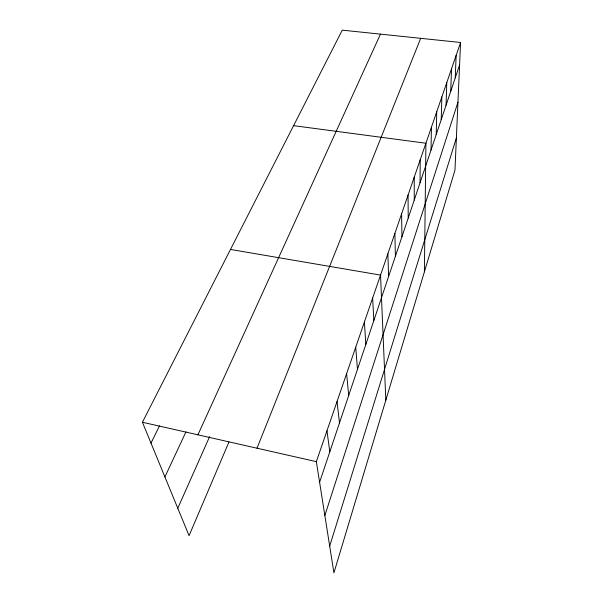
<?xml version="1.0" encoding="UTF-8"?>
<svg xmlns="http://www.w3.org/2000/svg" width="603" height="603" viewBox="0 0 603 603"><rect width="100%" height="100%" fill="white"/><g stroke="black" fill="none" stroke-linecap="round" stroke-linejoin="round"><path stroke-width="0.9" d="M420.057 182.762L420.193 159.863M424.399 271.832L425.914 143.228L293.586 125.658M431.024 150.057L431.424 127.218M436.218 134.59L436.73 111.796M441.223 119.665L441.848 96.932M446.054 105.254L446.778 82.596M450.72 91.339L451.541 68.765M455.235 77.893L456.139 55.401M460.579 42.489L454.971 170.114L333.919 572.85L316.341 461.649L460.579 42.489L342.263 30.15L142.421 422.251L189.063 535.69L228.936 442.052M329.69 546.122L456.388 137.876M324.851 515.497L457.956 102.193M319.598 482.249L459.592 64.89M257.006 448.21L420.675 38.328M177.779 508.246L209.625 436.625M197.905 434.823L380.463 34.137M164.905 476.935L185.965 431.861M150.999 443.122L159.539 425.801M230.497 249.446L380.538 275.096L385.83 400.136M142.421 422.251L316.341 461.649M326.962 430.783L329.796 451.858M337.039 401.508L339.481 422.974M346.612 373.694L348.7 395.493M355.71 347.238L357.481 369.315M364.385 322.047L365.855 344.351M372.646 298.025L373.852 320.51M387.865 253.81L388.596 276.551M394.875 233.436L395.41 256.245M401.598 213.899L401.945 236.768M408.043 195.153L408.223 218.052M414.238 177.161L414.253 200.068"/></g></svg>
